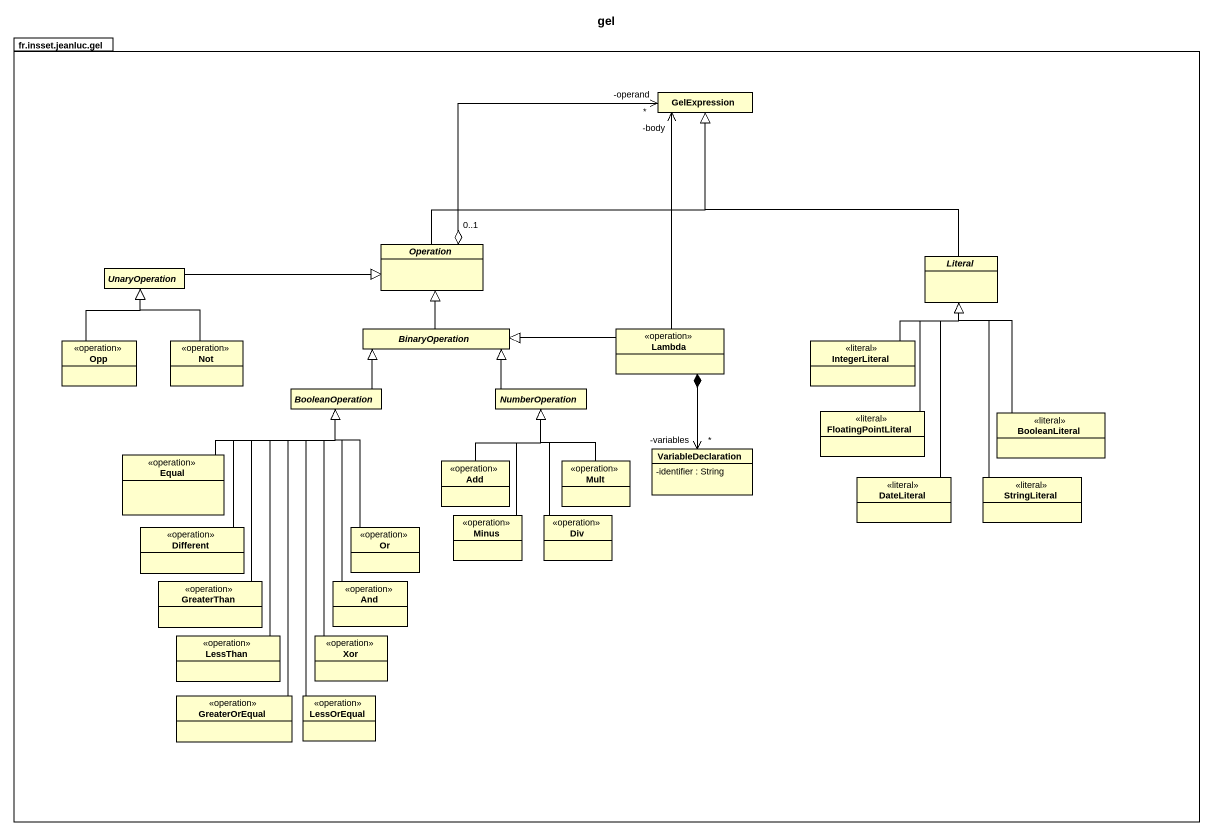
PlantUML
@startuml
title gel
hide circle
hide empty members
skinparam classAttributeIconSize 0
package "fr.insset.jeanluc.gel" as fr_insset_jeanluc_gel {
  class GelExpression
  abstract class UnaryOperation
  abstract class Operation
  abstract class Literal
  class Opp <<operation>>
  class Not <<operation>>
  abstract class BinaryOperation
  class Lambda <<operation>>
  class IntegerLiteral <<literal>>
  abstract class BooleanOperation
  abstract class NumberOperation
  class FloatingPointLiteral <<literal>>
  class BooleanLiteral <<literal>>
  class Equal <<operation>>
  class Add <<operation>>
  class Mult <<operation>>
  class VariableDeclaration {
    -identifier : String
  }
  class DateLiteral <<literal>>
  class StringLiteral <<literal>>
  class Different <<operation>>
  class Or <<operation>>
  class Minus <<operation>>
  class Div <<operation>>
  class GreaterThan <<operation>>
  class And <<operation>>
  class LessThan <<operation>>
  class Xor <<operation>>
  class GreaterOrEqual <<operation>>
  class LessOrEqual <<operation>>
}
UnaryOperation -right-|> Operation
Operation "0..1" o-up-> "-operand\n*" GelExpression
Operation -up-|> GelExpression
Literal -up-|> GelExpression
Opp -up-|> UnaryOperation
Not -up-|> UnaryOperation
BinaryOperation -up-|> Operation
Lambda -up-> "-body" GelExpression
Lambda -left-|> BinaryOperation
Lambda *--> "-variables\n*" VariableDeclaration
IntegerLiteral -up-|> Literal
BooleanOperation -up-|> BinaryOperation
NumberOperation -left-|> BinaryOperation
FloatingPointLiteral -up-|> Literal
BooleanLiteral -up-|> Literal
Equal -right-|> BooleanOperation
Add -up-|> NumberOperation
Mult -up-|> NumberOperation
DateLiteral -up-|> Literal
StringLiteral -up-|> Literal
Different -up-|> BooleanOperation
Or -up-|> BooleanOperation
Minus -up-|> NumberOperation
Div -up-|> NumberOperation
GreaterThan -up-|> BooleanOperation
And -up-|> BooleanOperation
LessThan -up-|> BooleanOperation
Xor -up-|> BooleanOperation
GreaterOrEqual -up-|> BooleanOperation
LessOrEqual -up-|> BooleanOperation
@enduml
